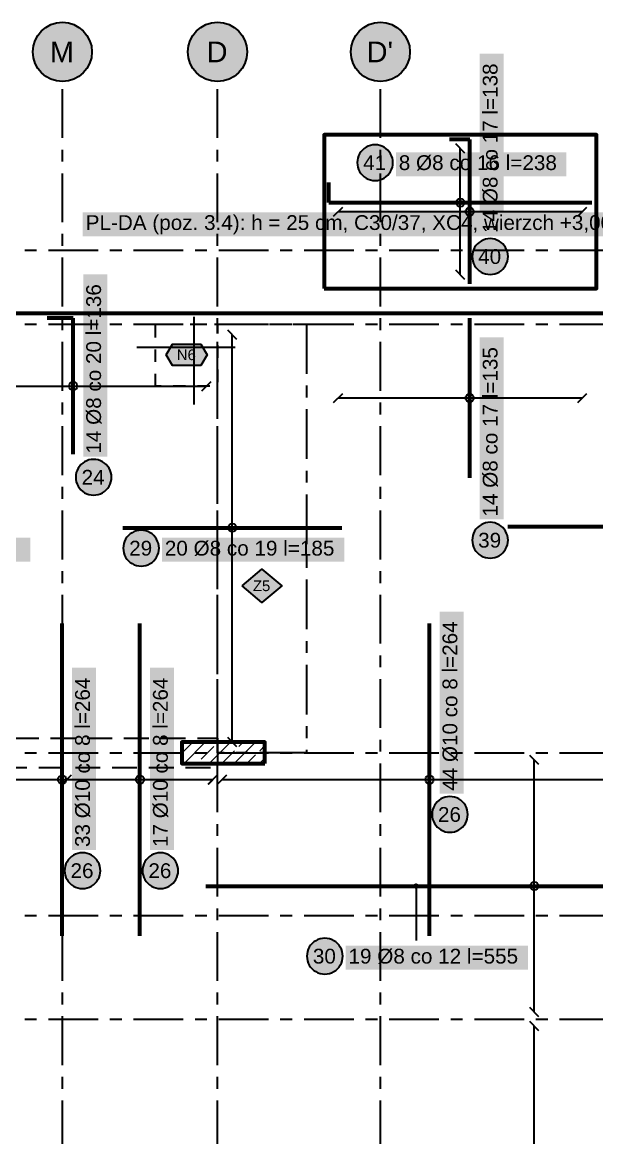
# Model space of a CAD drawing. Header units: metres. Extents: x -3.5 to 19.4, y -3 to 11.3.
# Drawn here: x 6.85 to 11.7, y 1.87 to 11.3 of the extents above; entities that cross this region are included whole.
import ezdxf

# ---------------------------------------------------------------- set-up
doc = ezdxf.new("R2010")
doc.units = ezdxf.units.M
for name, pattern in [('KRESKOWA', [5.25, 4.2, -1.05]), ('KRESKOWA_DROBNA', [3.15, 2.1, -1.05]), ('PUNKTOWA', [10.5, 8.4, -1.05, 0, -1.05])]:
    doc.linetypes.add(name, pattern=pattern)
for name, color, linetype, lineweight in [('A-KRESKOWANIE', 8, 'Continuous', 18), ('A-MASKA', 7, 'Continuous', 18), ('A-OPISY', 2, 'Continuous', 25), ('K-KONSTR', 7, 'Continuous', 50), ('K-OSIE', 1, 'PUNKTOWA', 25), ('K-ZBROJENIE', 1, 'Continuous', 100), ('K-ZBROJENIE-OPIS', 2, 'Continuous', 25)]:
    doc.layers.add(name, color=color, linetype=linetype, lineweight=lineweight)
doc.styles.add('PL_ARIAL', font='arial.ttf')

msp = doc.modelspace()

# ---------------------------------------------------------------- hatches: boundary and pattern name
at = {"layer": 'A-MASKA', "true_color": 0xffffff}
for points in [[(10.9168, 9.4954), (10.9168, 11.0354), (10.7143, 11.0354), (10.7143, 9.4954)], [(10.0056, 9.9988), (11.4444, 9.9988), (11.4444, 10.2013), (10.0056, 10.2013)], [(7.3619, 9.4925), (12.1281, 9.4925), (12.1281, 9.695), (7.3619, 9.695)], [(7.5688, 7.63), (7.5688, 9.17), (7.3662, 9.17), (7.3662, 7.63)], [(10.9168, 7.098), (10.9168, 8.638), (10.7143, 8.638), (10.7143, 7.098)], [(5.38, 6.7406), (6.92, 6.7406), (6.92, 6.9431), (5.38, 6.9431)], [(8.03, 6.7406), (9.57, 6.7406), (9.57, 6.9431), (8.03, 6.9431)], [(10.5773, 4.7802), (10.5773, 6.3202), (10.3748, 6.3202), (10.3748, 4.7802)], [(7.475, 4.305), (7.475, 5.845), (7.2725, 5.845), (7.2725, 4.305)], [(8.1325, 4.305), (8.1325, 5.845), (7.93, 5.845), (7.93, 4.305)], [(9.581, 3.2925), (11.121, 3.2925), (11.121, 3.495), (9.581, 3.495)]]:
    msp.add_hatch(color=7, dxfattribs=at).paths.add_polyline_path(points)
at = {"layer": 'K-OSIE', "true_color": 0xffffff}
for points in [[(7.44, 11.05), (7.4379, 11.0826), (7.4315, 11.1147), (7.421, 11.1457), (7.4065, 11.175), (7.3883, 11.2022), (7.3668, 11.2268), (7.3422, 11.2483), (7.315, 11.2665), (7.2857, 11.281), (7.2547, 11.2915), (7.2226, 11.2979), (7.19, 11.3), (7.1574, 11.2979), (7.1253, 11.2915), (7.0943, 11.281), (7.065, 11.2665), (7.0378, 11.2483), (7.0132, 11.2268), (6.9917, 11.2022), (6.9735, 11.175), (6.959, 11.1457), (6.9485, 11.1147), (6.9421, 11.0826), (6.94, 11.05), (6.9421, 11.0174), (6.9485, 10.9853), (6.959, 10.9543), (6.9735, 10.925), (6.9917, 10.8978), (7.0132, 10.8732), (7.0378, 10.8517), (7.065, 10.8335), (7.0943, 10.819), (7.1253, 10.8085), (7.1574, 10.8021), (7.19, 10.8), (7.2226, 10.8021), (7.2547, 10.8085), (7.2857, 10.819), (7.315, 10.8335), (7.3422, 10.8517), (7.3668, 10.8732), (7.3883, 10.8978), (7.4065, 10.925), (7.421, 10.9543), (7.4315, 10.9853), (7.4379, 11.0174)], [(8.75, 11.05), (8.7479, 11.0826), (8.7415, 11.1147), (8.731, 11.1457), (8.7165, 11.175), (8.6983, 11.2022), (8.6768, 11.2268), (8.6522, 11.2483), (8.625, 11.2665), (8.5957, 11.281), (8.5647, 11.2915), (8.5326, 11.2979), (8.5, 11.3), (8.4674, 11.2979), (8.4353, 11.2915), (8.4043, 11.281), (8.375, 11.2665), (8.3478, 11.2483), (8.3232, 11.2268), (8.3017, 11.2022), (8.2835, 11.175), (8.269, 11.1457), (8.2585, 11.1147), (8.2521, 11.0826), (8.25, 11.05), (8.2521, 11.0174), (8.2585, 10.9853), (8.269, 10.9543), (8.2835, 10.925), (8.3017, 10.8978), (8.3232, 10.8732), (8.3478, 10.8517), (8.375, 10.8335), (8.4043, 10.819), (8.4353, 10.8085), (8.4674, 10.8021), (8.5, 10.8), (8.5326, 10.8021), (8.5647, 10.8085), (8.5957, 10.819), (8.625, 10.8335), (8.6522, 10.8517), (8.6768, 10.8732), (8.6983, 10.8978), (8.7165, 10.925), (8.731, 10.9543), (8.7415, 10.9853), (8.7479, 11.0174)], [(10.125, 11.05), (10.1229, 11.0826), (10.1165, 11.1147), (10.106, 11.1457), (10.0915, 11.175), (10.0733, 11.2022), (10.0518, 11.2268), (10.0272, 11.2483), (10, 11.2665), (9.9707, 11.281), (9.9397, 11.2915), (9.9076, 11.2979), (9.875, 11.3), (9.8424, 11.2979), (9.8103, 11.2915), (9.7793, 11.281), (9.75, 11.2665), (9.7228, 11.2483), (9.6982, 11.2268), (9.6767, 11.2022), (9.6585, 11.175), (9.644, 11.1457), (9.6335, 11.1147), (9.6271, 11.0826), (9.625, 11.05), (9.6271, 11.0174), (9.6335, 10.9853), (9.644, 10.9543), (9.6585, 10.925), (9.6767, 10.8978), (9.6982, 10.8732), (9.7228, 10.8517), (9.75, 10.8335), (9.7793, 10.819), (9.8103, 10.8085), (9.8424, 10.8021), (9.875, 10.8), (9.9076, 10.8021), (9.9397, 10.8085), (9.9707, 10.819), (10, 10.8335), (10.0272, 10.8517), (10.0518, 10.8732), (10.0733, 10.8978), (10.0915, 10.925), (10.106, 10.9543), (10.1165, 10.9853), (10.1229, 11.0174)]]:
    msp.add_hatch(color=7, dxfattribs=at).paths.add_polyline_path(points)
at = {"layer": 'K-ZBROJENIE-OPIS', "true_color": 0xffffff}
for points in [[(9.9816, 10.1138), (9.9803, 10.1335), (9.9765, 10.1528), (9.9701, 10.1716), (9.9614, 10.1893), (9.9504, 10.2057), (9.9374, 10.2206), (9.9225, 10.2336), (9.9061, 10.2446), (9.8884, 10.2533), (9.8697, 10.2596), (9.8503, 10.2635), (9.8306, 10.2648), (9.8108, 10.2635), (9.7915, 10.2596), (9.7728, 10.2533), (9.755, 10.2446), (9.7386, 10.2336), (9.7238, 10.2206), (9.7107, 10.2057), (9.6998, 10.1893), (9.691, 10.1716), (9.6847, 10.1528), (9.6808, 10.1335), (9.6795, 10.1138), (9.6808, 10.094), (9.6847, 10.0747), (9.691, 10.0559), (9.6998, 10.0382), (9.7107, 10.0218), (9.7238, 10.0069), (9.7386, 9.9939), (9.755, 9.9829), (9.7728, 9.9742), (9.7915, 9.9679), (9.8108, 9.964), (9.8306, 9.9627), (9.8503, 9.964), (9.8697, 9.9679), (9.8884, 9.9742), (9.9061, 9.9829), (9.9225, 9.9939), (9.9374, 10.0069), (9.9504, 10.0218), (9.9614, 10.0382), (9.9701, 10.0559), (9.9765, 10.0747), (9.9803, 10.094)], [(10.9528, 9.3204), (10.9515, 9.3402), (10.9477, 9.3595), (10.9413, 9.3782), (10.9326, 9.396), (10.9216, 9.4124), (10.9086, 9.4272), (10.8937, 9.4403), (10.8773, 9.4512), (10.8596, 9.46), (10.8409, 9.4663), (10.8215, 9.4702), (10.8018, 9.4715), (10.7821, 9.4702), (10.7627, 9.4663), (10.744, 9.46), (10.7263, 9.4512), (10.7098, 9.4403), (10.695, 9.4272), (10.682, 9.4124), (10.671, 9.396), (10.6622, 9.3782), (10.6559, 9.3595), (10.652, 9.3402), (10.6507, 9.3204), (10.652, 9.3007), (10.6559, 9.2813), (10.6622, 9.2626), (10.671, 9.2449), (10.682, 9.2285), (10.695, 9.2136), (10.7098, 9.2006), (10.7263, 9.1896), (10.744, 9.1809), (10.7627, 9.1745), (10.7821, 9.1707), (10.8018, 9.1694), (10.8215, 9.1707), (10.8409, 9.1745), (10.8596, 9.1809), (10.8773, 9.1896), (10.8937, 9.2006), (10.9086, 9.2136), (10.9216, 9.2285), (10.9326, 9.2449), (10.9413, 9.2626), (10.9477, 9.2813), (10.9515, 9.3007)], [(8.0664, 8.49), (8.1204, 8.58), (8.3596, 8.58), (8.4136, 8.49), (8.3596, 8.4), (8.1204, 8.4)], [(7.6048, 7.455), (7.6035, 7.4748), (7.5996, 7.4941), (7.5933, 7.5128), (7.5846, 7.5306), (7.5736, 7.547), (7.5606, 7.5618), (7.5457, 7.5749), (7.5293, 7.5858), (7.5116, 7.5946), (7.4928, 7.6009), (7.4735, 7.6048), (7.4538, 7.6061), (7.434, 7.6048), (7.4147, 7.6009), (7.3959, 7.5946), (7.3782, 7.5858), (7.3618, 7.5749), (7.3469, 7.5618), (7.3339, 7.547), (7.3229, 7.5306), (7.3142, 7.5128), (7.3079, 7.4941), (7.304, 7.4748), (7.3027, 7.455), (7.304, 7.4353), (7.3079, 7.4159), (7.3142, 7.3972), (7.3229, 7.3795), (7.3339, 7.3631), (7.3469, 7.3482), (7.3618, 7.3352), (7.3782, 7.3242), (7.3959, 7.3155), (7.4147, 7.3091), (7.434, 7.3053), (7.4538, 7.304), (7.4735, 7.3053), (7.4928, 7.3091), (7.5116, 7.3155), (7.5293, 7.3242), (7.5457, 7.3352), (7.5606, 7.3482), (7.5736, 7.3631), (7.5846, 7.3795), (7.5933, 7.3972), (7.5996, 7.4159), (7.6035, 7.4353)], [(10.9528, 6.923), (10.9515, 6.9428), (10.9477, 6.9621), (10.9413, 6.9808), (10.9326, 6.9986), (10.9216, 7.015), (10.9086, 7.0298), (10.8937, 7.0429), (10.8773, 7.0538), (10.8596, 7.0626), (10.8409, 7.0689), (10.8215, 7.0728), (10.8018, 7.0741), (10.7821, 7.0728), (10.7627, 7.0689), (10.744, 7.0626), (10.7263, 7.0538), (10.7098, 7.0429), (10.695, 7.0298), (10.682, 7.015), (10.671, 6.9986), (10.6622, 6.9808), (10.6559, 6.9621), (10.652, 6.9428), (10.6507, 6.923), (10.652, 6.9033), (10.6559, 6.8839), (10.6622, 6.8652), (10.671, 6.8475), (10.682, 6.8311), (10.695, 6.8162), (10.7098, 6.8032), (10.7263, 6.7922), (10.744, 6.7835), (10.7627, 6.7771), (10.7821, 6.7733), (10.8018, 6.772), (10.8215, 6.7733), (10.8409, 6.7771), (10.8596, 6.7835), (10.8773, 6.7922), (10.8937, 6.8032), (10.9086, 6.8162), (10.9216, 6.8311), (10.9326, 6.8475), (10.9413, 6.8652), (10.9477, 6.8839), (10.9515, 6.9033)], [(8.0061, 6.8556), (8.0048, 6.8753), (8.0009, 6.8947), (7.9946, 6.9134), (7.9858, 6.9311), (7.9749, 6.9476), (7.9618, 6.9624), (7.947, 6.9755), (7.9306, 6.9864), (7.9128, 6.9952), (7.8941, 7.0015), (7.8748, 7.0054), (7.855, 7.0067), (7.8353, 7.0054), (7.8159, 7.0015), (7.7972, 6.9952), (7.7795, 6.9864), (7.7631, 6.9755), (7.7482, 6.9624), (7.7352, 6.9476), (7.7242, 6.9311), (7.7155, 6.9134), (7.7091, 6.8947), (7.7053, 6.8753), (7.704, 6.8556), (7.7053, 6.8359), (7.7091, 6.8165), (7.7155, 6.7978), (7.7242, 6.7801), (7.7352, 6.7637), (7.7482, 6.7488), (7.7631, 6.7358), (7.7795, 6.7248), (7.7972, 6.7161), (7.8159, 6.7097), (7.8353, 6.7059), (7.855, 6.7046), (7.8748, 6.7059), (7.8941, 6.7097), (7.9128, 6.7161), (7.9306, 6.7248), (7.947, 6.7358), (7.9618, 6.7488), (7.9749, 6.7637), (7.9858, 6.7801), (7.9946, 6.7978), (8.0009, 6.8165), (8.0048, 6.8359)], [(8.707, 6.5375), (8.875, 6.6775), (9.043, 6.5375), (8.875, 6.3975)], [(10.6133, 4.6052), (10.612, 4.625), (10.6082, 4.6443), (10.6018, 4.663), (10.5931, 4.6808), (10.5821, 4.6972), (10.5691, 4.712), (10.5542, 4.7251), (10.5378, 4.736), (10.5201, 4.7448), (10.5014, 4.7511), (10.482, 4.755), (10.4623, 4.7563), (10.4426, 4.755), (10.4232, 4.7511), (10.4045, 4.7448), (10.3868, 4.736), (10.3703, 4.7251), (10.3555, 4.712), (10.3424, 4.6972), (10.3315, 4.6808), (10.3227, 4.663), (10.3164, 4.6443), (10.3125, 4.625), (10.3112, 4.6052), (10.3125, 4.5855), (10.3164, 4.5661), (10.3227, 4.5474), (10.3315, 4.5297), (10.3424, 4.5133), (10.3555, 4.4984), (10.3703, 4.4854), (10.3868, 4.4744), (10.4045, 4.4657), (10.4232, 4.4593), (10.4426, 4.4555), (10.4623, 4.4542), (10.482, 4.4555), (10.5014, 4.4593), (10.5201, 4.4657), (10.5378, 4.4744), (10.5542, 4.4854), (10.5691, 4.4984), (10.5821, 4.5133), (10.5931, 4.5297), (10.6018, 4.5474), (10.6082, 4.5661), (10.612, 4.5855)], [(7.511, 4.13), (7.5097, 4.1498), (7.5059, 4.1691), (7.4995, 4.1878), (7.4908, 4.2056), (7.4798, 4.222), (7.4668, 4.2368), (7.4519, 4.2499), (7.4355, 4.2608), (7.4178, 4.2696), (7.3991, 4.2759), (7.3797, 4.2798), (7.36, 4.2811), (7.3403, 4.2798), (7.3209, 4.2759), (7.3022, 4.2696), (7.2845, 4.2608), (7.2681, 4.2499), (7.2532, 4.2368), (7.2402, 4.222), (7.2292, 4.2056), (7.2205, 4.1878), (7.2141, 4.1691), (7.2103, 4.1498), (7.209, 4.13), (7.2103, 4.1103), (7.2141, 4.0909), (7.2205, 4.0722), (7.2292, 4.0545), (7.2402, 4.0381), (7.2532, 4.0232), (7.2681, 4.0102), (7.2845, 3.9992), (7.3022, 3.9905), (7.3209, 3.9841), (7.3403, 3.9803), (7.36, 3.979), (7.3797, 3.9803), (7.3991, 3.9841), (7.4178, 3.9905), (7.4355, 3.9992), (7.4519, 4.0102), (7.4668, 4.0232), (7.4798, 4.0381), (7.4908, 4.0545), (7.4995, 4.0722), (7.5059, 4.0909), (7.5097, 4.1103)], [(8.1685, 4.13), (8.1672, 4.1498), (8.1634, 4.1691), (8.157, 4.1878), (8.1483, 4.2056), (8.1373, 4.222), (8.1243, 4.2368), (8.1094, 4.2499), (8.093, 4.2608), (8.0753, 4.2696), (8.0566, 4.2759), (8.0372, 4.2798), (8.0175, 4.2811), (7.9978, 4.2798), (7.9784, 4.2759), (7.9597, 4.2696), (7.942, 4.2608), (7.9256, 4.2499), (7.9107, 4.2368), (7.8977, 4.222), (7.8867, 4.2056), (7.878, 4.1878), (7.8716, 4.1691), (7.8678, 4.1498), (7.8665, 4.13), (7.8678, 4.1103), (7.8716, 4.0909), (7.878, 4.0722), (7.8867, 4.0545), (7.8977, 4.0381), (7.9107, 4.0232), (7.9256, 4.0102), (7.942, 3.9992), (7.9597, 3.9905), (7.9784, 3.9841), (7.9978, 3.9803), (8.0175, 3.979), (8.0372, 3.9803), (8.0566, 3.9841), (8.0753, 3.9905), (8.093, 3.9992), (8.1094, 4.0102), (8.1243, 4.0232), (8.1373, 4.0381), (8.1483, 4.0545), (8.157, 4.0722), (8.1634, 4.0909), (8.1672, 4.1103)], [(9.5571, 3.4075), (9.5558, 3.4272), (9.5519, 3.4466), (9.5456, 3.4653), (9.5368, 3.483), (9.5259, 3.4994), (9.5128, 3.5143), (9.498, 3.5273), (9.4816, 3.5383), (9.4638, 3.547), (9.4451, 3.5534), (9.4258, 3.5572), (9.406, 3.5585), (9.3863, 3.5572), (9.3669, 3.5534), (9.3482, 3.547), (9.3305, 3.5383), (9.3141, 3.5273), (9.2992, 3.5143), (9.2862, 3.4994), (9.2752, 3.483), (9.2665, 3.4653), (9.2601, 3.4466), (9.2563, 3.4272), (9.255, 3.4075), (9.2563, 3.3878), (9.2601, 3.3684), (9.2665, 3.3497), (9.2752, 3.332), (9.2862, 3.3156), (9.2992, 3.3007), (9.3141, 3.2877), (9.3305, 3.2767), (9.3482, 3.268), (9.3669, 3.2616), (9.3863, 3.2578), (9.406, 3.2565), (9.4258, 3.2578), (9.4451, 3.2616), (9.4638, 3.268), (9.4816, 3.2767), (9.498, 3.2877), (9.5128, 3.3007), (9.5259, 3.3156), (9.5368, 3.332), (9.5456, 3.3497), (9.5519, 3.3684), (9.5558, 3.3878)]]:
    msp.add_hatch(color=7, dxfattribs=at).paths.add_polyline_path(points)
at = {"layer": 'K-ZBROJENIE-OPIS', "true_color": 0x000000}
for points in [[(10.5725, 9.7763), (10.5717, 9.7821), (10.5695, 9.7875), (10.5659, 9.7922), (10.5613, 9.7957), (10.5558, 9.798), (10.55, 9.7988), (10.5442, 9.798), (10.5388, 9.7957), (10.5341, 9.7922), (10.5305, 9.7875), (10.5283, 9.7821), (10.5275, 9.7763), (10.5283, 9.7704), (10.5305, 9.765), (10.5341, 9.7603), (10.5388, 9.7568), (10.5442, 9.7545), (10.55, 9.7538), (10.5558, 9.7545), (10.5613, 9.7568), (10.5659, 9.7603), (10.5695, 9.765), (10.5717, 9.7704)], [(10.1985, 4), (10.1977, 4.0058), (10.1955, 4.0113), (10.1919, 4.0159), (10.1873, 4.0195), (10.1818, 4.0217), (10.176, 4.0225), (10.1702, 4.0217), (10.1647, 4.0195), (10.1601, 4.0159), (10.1565, 4.0113), (10.1543, 4.0058), (10.1535, 4), (10.1543, 3.9942), (10.1565, 3.9888), (10.1601, 3.9841), (10.1647, 3.9805), (10.1702, 3.9783), (10.176, 3.9775), (10.1818, 3.9783), (10.1873, 3.9805), (10.1919, 3.9841), (10.1955, 3.9888), (10.1977, 3.9942)]]:
    msp.add_hatch(color=7, dxfattribs=at).paths.add_polyline_path(points)

# ---------------------------------------------------------------- linework, layer by layer
at = {"layer": 'A-KRESKOWANIE', "lineweight": 25, "ltscale": 0.05}
for points in [[(8.2, 5.1241), (8.2908, 5.2149)], [(8.217, 5.035), (8.397, 5.215)], [(8.4291, 5.035), (8.6091, 5.215)], [(8.503, 5.2149), (8.503, 5.215)], [(8.6412, 5.035), (8.8212, 5.215)], [(8.6797, 5.1796), (8.7152, 5.215)], [(8.8565, 5.1442), (8.9, 5.1877)], [(8.3615, 5.0735), (8.4676, 5.1796)], [(8.5383, 5.0381), (8.6444, 5.1442)], [(8.7473, 5.035), (8.8212, 5.1088)], [(8.323, 5.035), (8.3262, 5.0381)], [(8.8534, 5.035), (8.9, 5.0816)]]:
    msp.add_lwpolyline(points, dxfattribs=at)
at = {"layer": 'K-KONSTR', "lineweight": 70, "ltscale": 0.05}
for points in [[(9.4, 9.05), (11.7, 9.05), (11.7, 10.35), (9.4, 10.35)], [(-0.09, -0.09), (12.3, -0.09), (12.3, 8.84), (-0.09, 8.84)], [(8.9, 5.035), (8.9, 5.215), (8.2, 5.215), (8.2, 5.035)]]:
    msp.add_lwpolyline(points, close=True, dxfattribs=at)
at = {"layer": 'K-KONSTR', "linetype": 'KRESKOWA', "lineweight": 35, "ltscale": 0.05, "flags": 128}
msp.add_lwpolyline([(8.5, 5.25), (8.5, 5), (5.875, 5), (5.875, 5.25)], close=True, dxfattribs=at)
at = {"layer": 'K-OSIE', "linetype": 'PUNKTOWA', "lineweight": 35, "ltscale": 0.049096, "flags": 128}
for points in [[(7.19, -2.5), (7.19, 10.8)], [(8.5, -2.5), (8.5, 10.8)], [(9.875, -2.5), (9.875, 10.8)]]:
    msp.add_lwpolyline(points, dxfattribs=at)
at = {"layer": 'K-OSIE', "linetype": 'PUNKTOWA', "lineweight": 35, "ltscale": 0.049932, "flags": 128}
for points in [[(-3, 9.375), (18.915, 9.375)], [(-3, 8.75), (18.915, 8.75)], [(-3, 5.125), (18.915, 5.125)], [(-3, 3.75), (18.915, 3.75)], [(-3, 2.875), (18.915, 2.875)]]:
    msp.add_lwpolyline(points, dxfattribs=at)
at = {"layer": 'K-OSIE', "linetype": 'Continuous', "lineweight": 35, "ltscale": 0.05}
for centre in [(7.19, 11.05), (8.5, 11.05), (9.875, 11.05)]:
    msp.add_circle(centre, 0.25, dxfattribs=at)
at = {"layer": 'K-ZBROJENIE', "lineweight": 70, "ltscale": 0.05}
for points in [[(10.6293, 10.31), (10.4593, 10.31)], [(10.6293, 9.09), (10.6293, 10.31)], [(9.44, 9.7763), (9.44, 9.9463)], [(9.44, 9.7763), (11.66, 9.7763)], [(7.2812, 8.8), (7.0613, 8.8)], [(7.2812, 7.65), (7.2812, 8.8)], [(10.6293, 7.45), (10.6293, 8.8)], [(7.7, 7.0281), (9.55, 7.0281)], [(10.95, 7.0382), (13.95, 7.0382)], [(7.1875, 3.58), (7.1875, 6.22)], [(7.845, 3.58), (7.845, 6.22)], [(10.2898, 3.58), (10.2898, 6.22)], [(8.4, 4), (13.95, 4)]]:
    msp.add_lwpolyline(points, dxfattribs=at)
at = {"layer": 'K-ZBROJENIE', "lineweight": 35, "ltscale": 0.05}
for points in [[(8.3031, 8.07), (8.3031, 8.81)], [(7.82, 8.5531), (8.65, 8.5531)]]:
    msp.add_lwpolyline(points, dxfattribs=at)
at = {"layer": 'K-ZBROJENIE-OPIS', "lineweight": 35, "ltscale": 0.05}
for points in [[(9.9816, 10.1138), (9.9803, 10.1335), (9.9765, 10.1528), (9.9701, 10.1716), (9.9614, 10.1893), (9.9504, 10.2057), (9.9374, 10.2206), (9.9225, 10.2336), (9.9061, 10.2446), (9.8884, 10.2533), (9.8697, 10.2596), (9.8503, 10.2635), (9.8306, 10.2648), (9.8108, 10.2635), (9.7915, 10.2596), (9.7728, 10.2533), (9.755, 10.2446), (9.7386, 10.2336), (9.7238, 10.2206), (9.7107, 10.2057), (9.6998, 10.1893), (9.691, 10.1716), (9.6847, 10.1528), (9.6808, 10.1335), (9.6795, 10.1138), (9.6808, 10.094), (9.6847, 10.0747), (9.691, 10.0559), (9.6998, 10.0382), (9.7107, 10.0218), (9.7238, 10.0069), (9.7386, 9.9939), (9.755, 9.9829), (9.7728, 9.9742), (9.7915, 9.9679), (9.8108, 9.964), (9.8306, 9.9627), (9.8503, 9.964), (9.8697, 9.9679), (9.8884, 9.9742), (9.9061, 9.9829), (9.9225, 9.9939), (9.9374, 10.0069), (9.9504, 10.0218), (9.9614, 10.0382), (9.9701, 10.0559), (9.9765, 10.0747), (9.9803, 10.094)], [(10.9528, 9.3204), (10.9515, 9.3402), (10.9477, 9.3595), (10.9413, 9.3782), (10.9326, 9.396), (10.9216, 9.4124), (10.9086, 9.4272), (10.8937, 9.4403), (10.8773, 9.4512), (10.8596, 9.46), (10.8409, 9.4663), (10.8215, 9.4702), (10.8018, 9.4715), (10.7821, 9.4702), (10.7627, 9.4663), (10.744, 9.46), (10.7263, 9.4512), (10.7098, 9.4403), (10.695, 9.4272), (10.682, 9.4124), (10.671, 9.396), (10.6622, 9.3782), (10.6559, 9.3595), (10.652, 9.3402), (10.6507, 9.3204), (10.652, 9.3007), (10.6559, 9.2813), (10.6622, 9.2626), (10.671, 9.2449), (10.682, 9.2285), (10.695, 9.2136), (10.7098, 9.2006), (10.7263, 9.1896), (10.744, 9.1809), (10.7627, 9.1745), (10.7821, 9.1707), (10.8018, 9.1694), (10.8215, 9.1707), (10.8409, 9.1745), (10.8596, 9.1809), (10.8773, 9.1896), (10.8937, 9.2006), (10.9086, 9.2136), (10.9216, 9.2285), (10.9326, 9.2449), (10.9413, 9.2626), (10.9477, 9.2813), (10.9515, 9.3007)], [(8.0664, 8.49), (8.1204, 8.58), (8.3596, 8.58), (8.4136, 8.49), (8.3596, 8.4), (8.1204, 8.4)], [(7.6048, 7.455), (7.6035, 7.4748), (7.5996, 7.4941), (7.5933, 7.5128), (7.5846, 7.5306), (7.5736, 7.547), (7.5606, 7.5618), (7.5457, 7.5749), (7.5293, 7.5858), (7.5116, 7.5946), (7.4928, 7.6009), (7.4735, 7.6048), (7.4538, 7.6061), (7.434, 7.6048), (7.4147, 7.6009), (7.3959, 7.5946), (7.3782, 7.5858), (7.3618, 7.5749), (7.3469, 7.5618), (7.3339, 7.547), (7.3229, 7.5306), (7.3142, 7.5128), (7.3079, 7.4941), (7.304, 7.4748), (7.3027, 7.455), (7.304, 7.4353), (7.3079, 7.4159), (7.3142, 7.3972), (7.3229, 7.3795), (7.3339, 7.3631), (7.3469, 7.3482), (7.3618, 7.3352), (7.3782, 7.3242), (7.3959, 7.3155), (7.4147, 7.3091), (7.434, 7.3053), (7.4538, 7.304), (7.4735, 7.3053), (7.4928, 7.3091), (7.5116, 7.3155), (7.5293, 7.3242), (7.5457, 7.3352), (7.5606, 7.3482), (7.5736, 7.3631), (7.5846, 7.3795), (7.5933, 7.3972), (7.5996, 7.4159), (7.6035, 7.4353)], [(10.9528, 6.923), (10.9515, 6.9428), (10.9477, 6.9621), (10.9413, 6.9808), (10.9326, 6.9986), (10.9216, 7.015), (10.9086, 7.0298), (10.8937, 7.0429), (10.8773, 7.0538), (10.8596, 7.0626), (10.8409, 7.0689), (10.8215, 7.0728), (10.8018, 7.0741), (10.7821, 7.0728), (10.7627, 7.0689), (10.744, 7.0626), (10.7263, 7.0538), (10.7098, 7.0429), (10.695, 7.0298), (10.682, 7.015), (10.671, 6.9986), (10.6622, 6.9808), (10.6559, 6.9621), (10.652, 6.9428), (10.6507, 6.923), (10.652, 6.9033), (10.6559, 6.8839), (10.6622, 6.8652), (10.671, 6.8475), (10.682, 6.8311), (10.695, 6.8162), (10.7098, 6.8032), (10.7263, 6.7922), (10.744, 6.7835), (10.7627, 6.7771), (10.7821, 6.7733), (10.8018, 6.772), (10.8215, 6.7733), (10.8409, 6.7771), (10.8596, 6.7835), (10.8773, 6.7922), (10.8937, 6.8032), (10.9086, 6.8162), (10.9216, 6.8311), (10.9326, 6.8475), (10.9413, 6.8652), (10.9477, 6.8839), (10.9515, 6.9033)], [(8.0061, 6.8556), (8.0048, 6.8753), (8.0009, 6.8947), (7.9946, 6.9134), (7.9858, 6.9311), (7.9749, 6.9476), (7.9618, 6.9624), (7.947, 6.9755), (7.9306, 6.9864), (7.9128, 6.9952), (7.8941, 7.0015), (7.8748, 7.0054), (7.855, 7.0067), (7.8353, 7.0054), (7.8159, 7.0015), (7.7972, 6.9952), (7.7795, 6.9864), (7.7631, 6.9755), (7.7482, 6.9624), (7.7352, 6.9476), (7.7242, 6.9311), (7.7155, 6.9134), (7.7091, 6.8947), (7.7053, 6.8753), (7.704, 6.8556), (7.7053, 6.8359), (7.7091, 6.8165), (7.7155, 6.7978), (7.7242, 6.7801), (7.7352, 6.7637), (7.7482, 6.7488), (7.7631, 6.7358), (7.7795, 6.7248), (7.7972, 6.7161), (7.8159, 6.7097), (7.8353, 6.7059), (7.855, 6.7046), (7.8748, 6.7059), (7.8941, 6.7097), (7.9128, 6.7161), (7.9306, 6.7248), (7.947, 6.7358), (7.9618, 6.7488), (7.9749, 6.7637), (7.9858, 6.7801), (7.9946, 6.7978), (8.0009, 6.8165), (8.0048, 6.8359)], [(8.707, 6.5375), (8.875, 6.6775), (9.043, 6.5375), (8.875, 6.3975)], [(10.6133, 4.6052), (10.612, 4.625), (10.6082, 4.6443), (10.6018, 4.663), (10.5931, 4.6808), (10.5821, 4.6972), (10.5691, 4.712), (10.5542, 4.7251), (10.5378, 4.736), (10.5201, 4.7448), (10.5014, 4.7511), (10.482, 4.755), (10.4623, 4.7563), (10.4426, 4.755), (10.4232, 4.7511), (10.4045, 4.7448), (10.3868, 4.736), (10.3703, 4.7251), (10.3555, 4.712), (10.3424, 4.6972), (10.3315, 4.6808), (10.3227, 4.663), (10.3164, 4.6443), (10.3125, 4.625), (10.3112, 4.6052), (10.3125, 4.5855), (10.3164, 4.5661), (10.3227, 4.5474), (10.3315, 4.5297), (10.3424, 4.5133), (10.3555, 4.4984), (10.3703, 4.4854), (10.3868, 4.4744), (10.4045, 4.4657), (10.4232, 4.4593), (10.4426, 4.4555), (10.4623, 4.4542), (10.482, 4.4555), (10.5014, 4.4593), (10.5201, 4.4657), (10.5378, 4.4744), (10.5542, 4.4854), (10.5691, 4.4984), (10.5821, 4.5133), (10.5931, 4.5297), (10.6018, 4.5474), (10.6082, 4.5661), (10.612, 4.5855)], [(7.511, 4.13), (7.5097, 4.1498), (7.5059, 4.1691), (7.4995, 4.1878), (7.4908, 4.2056), (7.4798, 4.222), (7.4668, 4.2368), (7.4519, 4.2499), (7.4355, 4.2608), (7.4178, 4.2696), (7.3991, 4.2759), (7.3797, 4.2798), (7.36, 4.2811), (7.3403, 4.2798), (7.3209, 4.2759), (7.3022, 4.2696), (7.2845, 4.2608), (7.2681, 4.2499), (7.2532, 4.2368), (7.2402, 4.222), (7.2292, 4.2056), (7.2205, 4.1878), (7.2141, 4.1691), (7.2103, 4.1498), (7.209, 4.13), (7.2103, 4.1103), (7.2141, 4.0909), (7.2205, 4.0722), (7.2292, 4.0545), (7.2402, 4.0381), (7.2532, 4.0232), (7.2681, 4.0102), (7.2845, 3.9992), (7.3022, 3.9905), (7.3209, 3.9841), (7.3403, 3.9803), (7.36, 3.979), (7.3797, 3.9803), (7.3991, 3.9841), (7.4178, 3.9905), (7.4355, 3.9992), (7.4519, 4.0102), (7.4668, 4.0232), (7.4798, 4.0381), (7.4908, 4.0545), (7.4995, 4.0722), (7.5059, 4.0909), (7.5097, 4.1103)], [(8.1685, 4.13), (8.1672, 4.1498), (8.1634, 4.1691), (8.157, 4.1878), (8.1483, 4.2056), (8.1373, 4.222), (8.1243, 4.2368), (8.1094, 4.2499), (8.093, 4.2608), (8.0753, 4.2696), (8.0566, 4.2759), (8.0372, 4.2798), (8.0175, 4.2811), (7.9978, 4.2798), (7.9784, 4.2759), (7.9597, 4.2696), (7.942, 4.2608), (7.9256, 4.2499), (7.9107, 4.2368), (7.8977, 4.222), (7.8867, 4.2056), (7.878, 4.1878), (7.8716, 4.1691), (7.8678, 4.1498), (7.8665, 4.13), (7.8678, 4.1103), (7.8716, 4.0909), (7.878, 4.0722), (7.8867, 4.0545), (7.8977, 4.0381), (7.9107, 4.0232), (7.9256, 4.0102), (7.942, 3.9992), (7.9597, 3.9905), (7.9784, 3.9841), (7.9978, 3.9803), (8.0175, 3.979), (8.0372, 3.9803), (8.0566, 3.9841), (8.0753, 3.9905), (8.093, 3.9992), (8.1094, 4.0102), (8.1243, 4.0232), (8.1373, 4.0381), (8.1483, 4.0545), (8.157, 4.0722), (8.1634, 4.0909), (8.1672, 4.1103)], [(9.5571, 3.4075), (9.5558, 3.4272), (9.5519, 3.4466), (9.5456, 3.4653), (9.5368, 3.483), (9.5259, 3.4994), (9.5128, 3.5143), (9.498, 3.5273), (9.4816, 3.5383), (9.4638, 3.547), (9.4451, 3.5534), (9.4258, 3.5572), (9.406, 3.5585), (9.3863, 3.5572), (9.3669, 3.5534), (9.3482, 3.547), (9.3305, 3.5383), (9.3141, 3.5273), (9.2992, 3.5143), (9.2862, 3.4994), (9.2752, 3.483), (9.2665, 3.4653), (9.2601, 3.4466), (9.2563, 3.4272), (9.255, 3.4075), (9.2563, 3.3878), (9.2601, 3.3684), (9.2665, 3.3497), (9.2752, 3.332), (9.2862, 3.3156), (9.2992, 3.3007), (9.3141, 3.2877), (9.3305, 3.2767), (9.3482, 3.268), (9.3669, 3.2616), (9.3863, 3.2578), (9.406, 3.2565), (9.4258, 3.2578), (9.4451, 3.2616), (9.4638, 3.268), (9.4816, 3.2767), (9.498, 3.2877), (9.5128, 3.3007), (9.5259, 3.3156), (9.5368, 3.332), (9.5456, 3.3497), (9.5519, 3.3684), (9.5558, 3.3878)]]:
    msp.add_lwpolyline(points, close=True, dxfattribs=at)
for points in [[(10.5889, 10.1949), (10.5111, 10.2726)], [(10.55, 9.1662), (10.55, 10.2338)], [(10.55, 9.7763), (10.55, 10.0113)], [(9.4804, 9.6611), (9.5582, 9.7389)], [(11.5418, 9.6611), (11.6196, 9.7389)], [(9.5193, 9.7), (11.5807, 9.7)], [(10.5889, 9.1274), (10.5111, 9.2051)], [(8.6639, 8.6205), (8.5861, 8.6983)], [(8.625, 5.2156), (8.625, 8.6594)], [(5.9688, 8.225), (8.4062, 8.225)], [(8.3674, 8.1861), (8.4451, 8.2639)], [(9.4804, 8.0861), (9.5582, 8.1639)], [(9.5193, 8.125), (11.5807, 8.125)], [(11.5418, 8.0861), (11.6196, 8.1639)], [(8.6639, 5.1767), (8.5861, 5.2545)], [(11.2139, 5.0269), (11.1361, 5.1047)], [(11.175, 2.9342), (11.175, 5.0658)], [(7.1896, 4.8611), (7.2674, 4.9389)], [(8.4213, 4.8611), (8.4991, 4.9389)], [(8.4226, 4.8611), (8.5004, 4.9389)], [(8.5009, 4.8611), (8.5787, 4.9389)], [(5.9148, 4.9), (8.4602, 4.9)], [(7.2285, 4.9), (8.4615, 4.9)], [(8.5398, 4.9), (11.9602, 4.9)], [(10.176, 4), (10.176, 3.54)], [(11.2139, 2.8953), (11.1361, 2.9731)], [(11.2139, 2.7762), (11.1361, 2.854)], [(11.175, 0.0599), (11.175, 2.8151)]]:
    msp.add_lwpolyline(points, dxfattribs=at)
at = {"layer": 'K-ZBROJENIE-OPIS', "linetype": 'KRESKOWA_DROBNA', "lineweight": 35, "ltscale": 0.05, "flags": 128}
msp.add_lwpolyline([(7.975, 8.225), (7.975, 8.75), (8.5, 8.75), (8.5, 8.225)], close=True, dxfattribs=at)
at = {"layer": 'K-ZBROJENIE-OPIS', "linetype": 'PUNKTOWA', "lineweight": 35, "ltscale": 0.05, "flags": 128}
msp.add_lwpolyline([(9.25, 8.75), (9.25, 5.125), (8.5, 5.125), (8.5, 8.75)], close=True, dxfattribs=at)
at = {"layer": 'K-ZBROJENIE-OPIS', "lineweight": 35, "ltscale": 0.05}
for centre in [(10.55, 9.7763), (10.6293, 9.7), (7.2812, 8.225), (10.6293, 8.125), (8.625, 7.0281), (7.1875, 4.9), (7.845, 4.9), (10.2898, 4.9), (11.175, 4)]:
    msp.add_circle(centre, 0.035, dxfattribs=at)

# ---------------------------------------------------------------- texts
at = {"layer": 'A-OPISY', "style": 'PL_ARIAL'}
msp.add_text('PL-DA (poz. 3.4): h = 25 cm, C30/37, XC4, wierzch +3,000', height=0.125, dxfattribs=at).set_placement((7.3869, 9.545))
at = {"layer": 'K-OSIE', "style": 'PL_ARIAL'}
for s, p in [('M', (7.0841, 10.9625)), ('D', (8.4081, 10.9625)), ("D'", (9.7589, 10.9625))]:
    msp.add_text(s, height=0.175, dxfattribs=at).set_placement(p)
at = {"layer": 'K-ZBROJENIE-OPIS', "style": 'PL_ARIAL'}
for s, p in [('14 Ø8 co 17 l=138', (10.8643, 9.5204)), ('14 Ø8 co 20 l=136', (7.5163, 7.655)), ('14 Ø8 co 17 l=135', (10.8643, 7.123)), ('44 Ø10 co 8 l=264', (10.5248, 4.8052)), ('33 Ø10 co 8 l=264', (7.4225, 4.33)), ('17 Ø10 co 8 l=264', (8.08, 4.33))]:
    msp.add_text(s, height=0.125, rotation=90, dxfattribs=at).set_placement(p)
for s, height, p in [('8 Ø8 co 16 l=238', 0.125, (10.0306, 10.0513)), ('41', 0.125, (9.7295, 10.0513)), ('40', 0.125, (10.7007, 9.2579)), ('N6', 0.09, (8.1564, 8.445)), ('24', 0.125, (7.3527, 7.3925)), ('39', 0.125, (10.7007, 6.8605)), ('29', 0.125, (7.754, 6.7931)), ('20 Ø8 co 19 l=185', 0.125, (8.055, 6.7931)), ('Z5', 0.09, (8.7987, 6.4925)), ('26', 0.125, (10.3612, 4.5427)), ('26', 0.125, (7.259, 4.0675)), ('26', 0.125, (7.9165, 4.0675)), ('30', 0.125, (9.305, 3.345)), ('19 Ø8 co 12 l=555', 0.125, (9.606, 3.345))]:
    msp.add_text(s, height=height, dxfattribs=at).set_placement(p)

doc.saveas('drawing.dxf')
